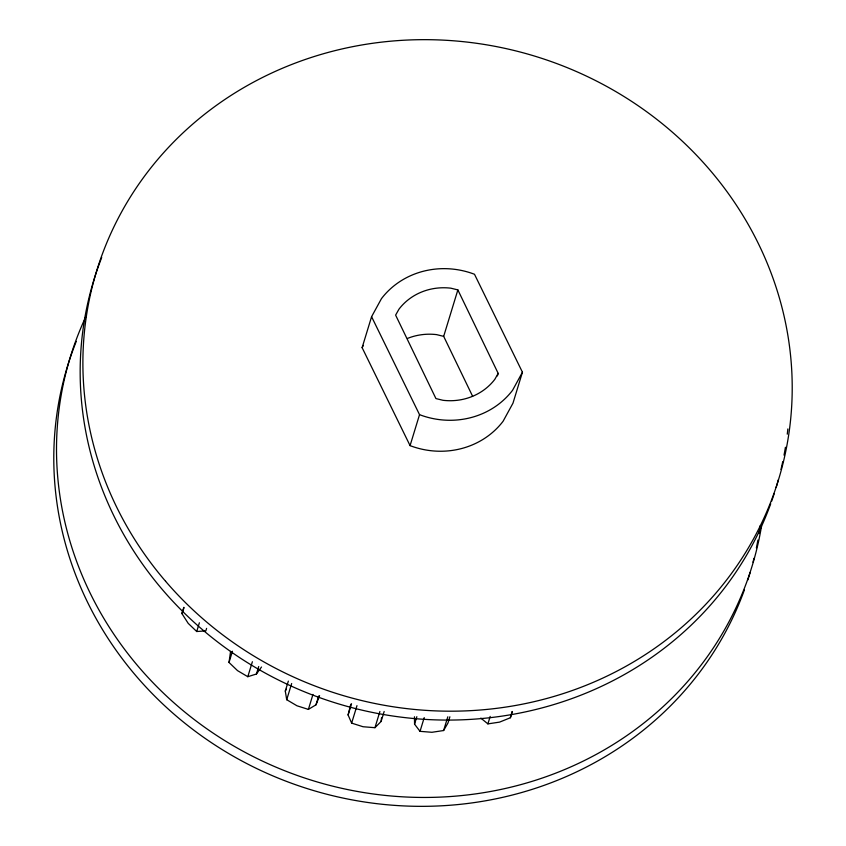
<?xml version="1.0" encoding="UTF-8"?>
<svg xmlns="http://www.w3.org/2000/svg" width="846" height="846" viewBox="0 0 846 846"><rect width="100%" height="100%" fill="white"/><g stroke="black" fill="none" stroke-linecap="round" stroke-linejoin="round"><path stroke-width="1.27" d="M261.52 667.018L256.423 674.008L247.804 676.705L237.536 670.635L229.012 662.471L230.577 651.346M350.762 704.263L348.097 714.976L351.64 723.119L363.05 726.735L374.947 727.697L381.102 721.469L381.525 717.799M480.824 718.095L487.899 723.88L499.584 722.114L510.392 717.746L512.02 711.793M206.604 628.377L205.842 630.873L196.716 631.518L188.193 623.354L181.911 613.562L183.815 607.322M196.716 631.518L199.381 622.783M229.012 662.471L232.449 651.24M247.804 676.705L252.383 661.731M256.423 674.008L258.717 666.521M362.12 347.664L371.584 316.7L381.461 298.638A80.507 75.368 17 0 1 474.49 274.263L522.437 372.229L512.972 403.193L503.095 421.255A80.507 75.368 17 0 1 410.067 445.631L362.12 347.664L363.357 345.401M319.577 695.666L316.002 704.803L308.388 709.403L296.978 705.786L286.709 699.716L285.292 691.076L288.349 681.093M286.709 699.716L291.669 683.494M308.388 709.403L312.967 694.429M316.002 704.803L318.667 696.068M410.067 445.631L419.531 414.667L371.584 316.7M472.628 396.298L443.674 336.359L457.866 289.914L450.833 288.179A57.507 53.827 17 0 0 398.963 309.181L395.621 315.114L435.933 398.572L442.966 400.295A57.507 53.827 17 0 0 494.847 379.304L498.178 373.372L457.866 289.914M348.097 714.976L351.524 703.745M351.64 723.119L356.98 705.649M374.947 727.697L379.907 711.475M381.102 721.469L384.158 711.486M497.416 375.878L498.178 373.372M449.871 716.795L447.957 723.034L443.611 730.532L431.925 732.287L420.028 731.335L414.561 724.165L416.845 716.678M420.028 731.335L424.227 717.609M443.611 730.532L447.809 716.805M487.899 723.88L490.194 716.393M510.392 717.746L512.295 711.507M181.911 613.562L184.026 607.756M522.437 372.229L512.56 390.292A80.507 75.368 17 0 1 419.531 414.667M285.292 691.076L286.477 688.919M443.674 336.359L436.631 334.625A57.507 53.827 17 0 0 407.465 338.432M414.466 716.763L414.561 724.165M744.364 590A356.557 333.758 17 0 1 289.395 782.476A356.557 333.758 17 0 1 76.277 341.372M760.226 525.673A356.557 333.758 17 0 1 759.042 533.53M757.91 540.076A356.557 333.758 17 0 1 756.366 547.912M753.987 558.297A356.557 333.758 17 0 1 753.003 562.167M750.159 572.414A356.557 333.758 17 0 1 747.79 580.018M774.164 493.757A356.557 333.758 17 0 1 771.615 501.266M770.727 503.74A356.557 333.758 17 0 1 317.06 696.692A356.557 333.758 17 0 1 101.7 257.512M787.848 428.943A356.557 333.758 17 0 1 787.266 434.178M785.416 447.28A356.557 333.758 17 0 1 784.041 455.127M782.74 461.652A356.557 333.758 17 0 1 780.985 469.445M778.352 479.767A356.557 333.758 17 0 1 776.142 487.433M761.548 525.958A356.557 333.758 17 0 1 311.772 780.298A356.557 333.758 17 0 1 86.26 315.791M165.583 581.276A356.557 333.758 17 0 0 770.674 502.228A356.557 333.758 17 0 0 376.385 42.776A356.557 333.758 17 0 0 165.583 581.276"/></g></svg>
